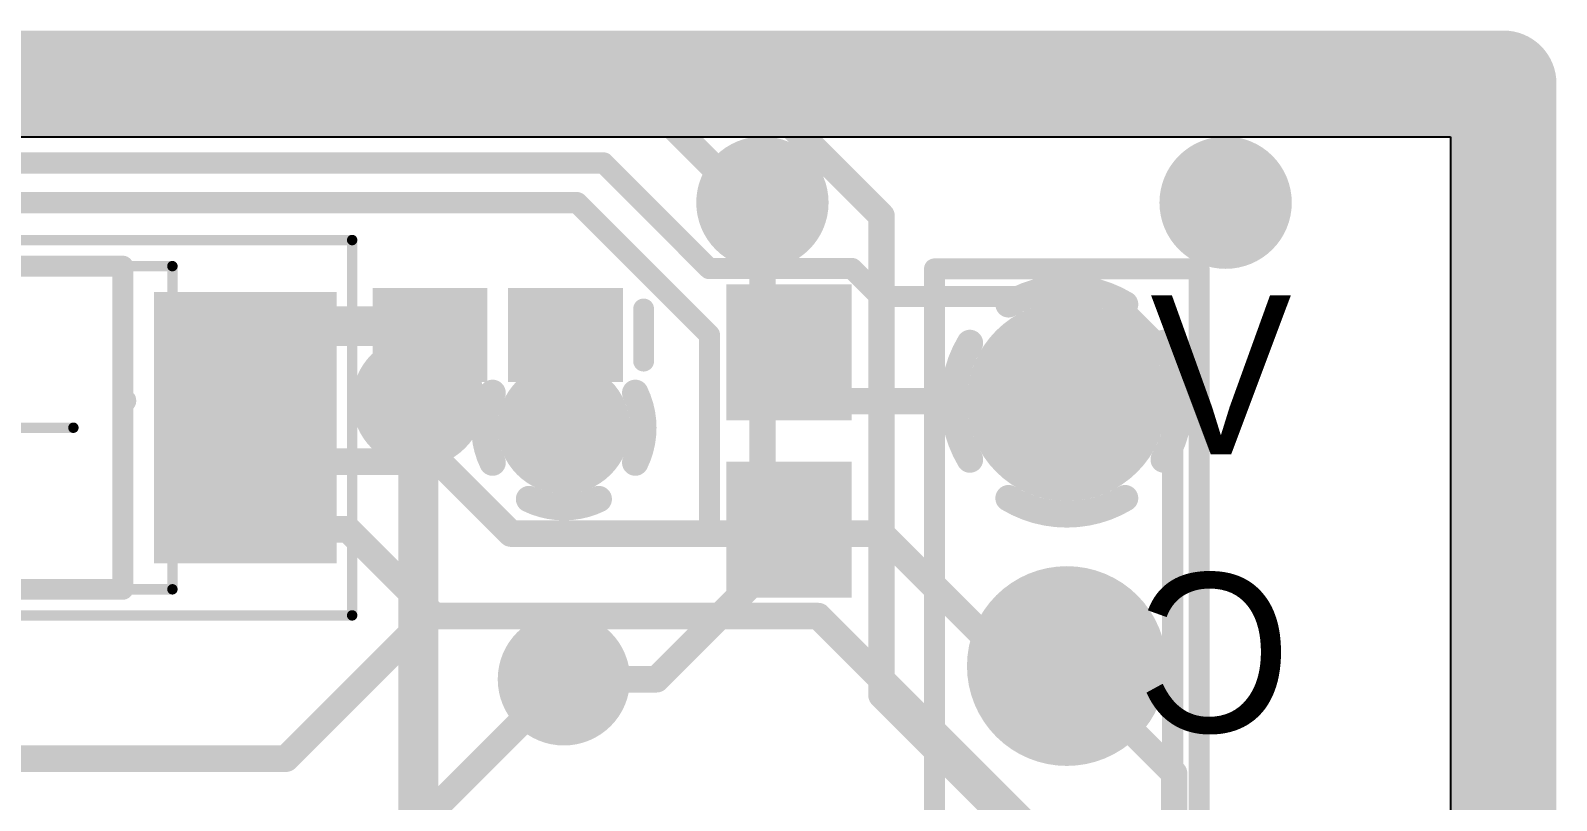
# Model space of a CAD drawing. Header units: millimetres. Extents: x 2.46 to 5.38, y 2.48 to 3.77.
# Drawn here: x 4.803 to 5.38, y 3.475 to 3.766 of the extents above; entities that cross this region are included whole.
import ezdxf

# ---------------------------------------------------------------- set-up
doc = ezdxf.new("R2010")
doc.units = ezdxf.units.MM
doc.header["$MEASUREMENT"] = 0
for name, color, linetype in [('BottomLayer', 5, 'Continuous'), ('BottomOverlay', 54, 'Continuous'), ('BottomSolder', 6, 'Continuous'), ('InternalPlane1', 76, 'Continuous'), ('InternalPlane2', 16, 'Continuous'), ('Mechanical1', 6, 'Continuous'), ('Mechanical13', 56, 'Continuous'), ('Mechanical15', 56, 'Continuous'), ('MultiLayer', 9, 'Continuous'), ('TopLayer', 1, 'Continuous'), ('TopOverlay', 2, 'Continuous'), ('TopPaste', 8, 'Continuous'), ('TopSolder', 216, 'Continuous')]:
    doc.layers.add(name, color=color, linetype=linetype)

msp = doc.modelspace()

# ---------------------------------------------------------------- linework, layer by layer
at = {"layer": 'BottomLayer'}
for points, const_width in [([(4.24826, 3.731), (5.09, 3.731)], 0.01), ([(5.09, 3.731), (5.125, 3.696)], 0.01), ([(5.08, 3.561), (5.08, 3.701)], 0.01), ([(5.125, 3.51494), (5.125, 3.696)], 0.01), ([(4.95, 3.451), (4.95, 3.626)], 0.015), ([(4.83941, 3.626), (4.83941, 3.62639)], 0.008), ([(5.04, 3.521), (5.08, 3.561)], 0.01), ([(5.195, 3.526), (5.23553, 3.48547)], 0.01), ([(5.005, 3.521), (5.04, 3.521)], 0.01), ([(5.125, 3.51494), (5.195, 3.44494)], 0.01), ([(5.23553, 3.40921), (5.23553, 3.48547)], 0.01)]:
    msp.add_lwpolyline(points, dxfattribs=dict(at, const_width=const_width))
for points, const_width in [([(5.0875, 3.731, 1), (5.0925, 3.731, 1)], 0.005), ([(5.0875, 3.731, 1), (5.0925, 3.731, 1)], 0.005), ([(5.245, 3.701, 1), (5.265, 3.701, 1)], 0.02), ([(5.0745, 3.701, 1), (5.0855, 3.701, 1)], 0.011), ([(5.0775, 3.701, 1), (5.0825, 3.701, 1)], 0.005), ([(5.1225, 3.696, 1), (5.1275, 3.696, 1)], 0.005), ([(5.1225, 3.696, 1), (5.1275, 3.696, 1)], 0.005), ([(5.18024, 3.626, 1), (5.20976, 3.626, 1)], 0.02953), ([(4.9445, 3.626, 1), (4.9555, 3.626, 1)], 0.011), ([(4.94625, 3.626, 1), (4.95375, 3.626, 1)], 0.0075), ([(4.83741, 3.62639, 1), (4.84141, 3.62639, 1)], 0.004), ([(4.83741, 3.626, 1), (4.84141, 3.626, 1)], 0.004), ([(4.9995, 3.616, 1), (5.0105, 3.616, 1)], 0.011), ([(5.0775, 3.561, 1), (5.0825, 3.561, 1)], 0.005), ([(5.0775, 3.561, 1), (5.0825, 3.561, 1)], 0.005), ([(5.18024, 3.526, 1), (5.20976, 3.526, 1)], 0.02953), ([(4.9995, 3.521, 1), (5.0105, 3.521, 1)], 0.011), ([(5.1925, 3.526, 1), (5.1975, 3.526, 1)], 0.005), ([(5.0025, 3.521, 1), (5.0075, 3.521, 1)], 0.005), ([(5.0375, 3.521, 1), (5.0425, 3.521, 1)], 0.005), ([(5.0375, 3.521, 1), (5.0425, 3.521, 1)], 0.005), ([(5.1225, 3.51494, 1), (5.1275, 3.51494, 1)], 0.005), ([(5.1225, 3.51494, 1), (5.1275, 3.51494, 1)], 0.005), ([(5.23303, 3.48547, 1), (5.23803, 3.48547, 1)], 0.005), ([(5.23303, 3.48547, 1), (5.23803, 3.48547, 1)], 0.005)]:
    msp.add_lwpolyline(points, format="xyb", close=True, dxfattribs=dict(at, const_width=const_width))
at = {"layer": 'BottomSolder'}
for points, const_width in [([(5.2425, 3.701, 1), (5.2675, 3.701, 1)], 0.025), ([(5.0725, 3.701, 1), (5.0875, 3.701, 1)], 0.015), ([(5.17824, 3.626, 1), (5.21176, 3.626, 1)], 0.03353), ([(4.9425, 3.626, 1), (4.9575, 3.626, 1)], 0.015), ([(4.9975, 3.616, 1), (5.0125, 3.616, 1)], 0.015), ([(5.17824, 3.526, 1), (5.21176, 3.526, 1)], 0.03353), ([(4.9975, 3.521, 1), (5.0125, 3.521, 1)], 0.015)]:
    msp.add_lwpolyline(points, format="xyb", close=True, dxfattribs=dict(at, const_width=const_width))
at = {"layer": 'InternalPlane1'}
for p, q in [((3.02457, 3.7259), (5.3399, 3.7259)), ((5.3399, 3.7259), (5.3399, 2.5161))]:
    msp.add_line(p, q, dxfattribs=at)
at = {"layer": 'InternalPlane1', "const_width": 0.04}
for points in [[(3.01625, 3.746), (5.36, 3.746)], [(5.36, 2.496), (5.36, 3.746)]]:
    msp.add_lwpolyline(points, dxfattribs=at)
at = {"layer": 'InternalPlane1'}
for points, const_width in [([(5.35, 3.746, 1), (5.37, 3.746, 1)], 0.02), ([(5.35, 3.746, 1), (5.37, 3.746, 1)], 0.02), ([(5.0675, 3.701, 1), (5.0925, 3.701, 1)], 0.025), ([(5.17614, 3.626, 1), (5.21386, 3.626, 1)], 0.03772), ([(4.9375, 3.626, 1), (4.9625, 3.626, 1)], 0.025), ([(4.98935, 3.64296, 1), (4.99435, 3.64296, 1)], 0.005), ([(5.01565, 3.64296, 1), (5.02065, 3.64296, 1)], 0.005), ([(4.97554, 3.62915, 1), (4.98054, 3.62915, 1)], 0.005), ([(5.02946, 3.62915, 1), (5.03446, 3.62915, 1)], 0.005), ([(4.97554, 3.60285, 1), (4.98054, 3.60285, 1)], 0.005), ([(5.02946, 3.60285, 1), (5.03446, 3.60285, 1)], 0.005), ([(4.98935, 3.58904, 1), (4.99435, 3.58904, 1)], 0.005), ([(5.01565, 3.58904, 1), (5.02065, 3.58904, 1)], 0.005), ([(5.17614, 3.526, 1), (5.21386, 3.526, 1)], 0.03772), ([(4.9925, 3.521, 1), (5.0175, 3.521, 1)], 0.025)]:
    msp.add_lwpolyline(points, format="xyb", close=True, dxfattribs=dict(at, const_width=const_width))
at = {"layer": 'InternalPlane1', "const_width": 0.01}
for points in [[(4.99185, 3.64296, -0.230868), (5.01815, 3.64296)], [(4.97804, 3.60285, -0.230868), (4.97804, 3.62915)], [(5.03196, 3.62915, -0.230868), (5.03196, 3.60285)], [(5.01815, 3.58904, -0.230868), (4.99185, 3.58904)]]:
    msp.add_lwpolyline(points, format="xyb", dxfattribs=at)
at = {"layer": 'InternalPlane2'}
for p, q in [((3.02457, 3.7259), (5.3399, 3.7259)), ((5.3399, 3.7259), (5.3399, 2.5161))]:
    msp.add_line(p, q, dxfattribs=at)
at = {"layer": 'InternalPlane2', "const_width": 0.04}
for points in [[(3.01625, 3.746), (5.36, 3.746)], [(5.36, 2.496), (5.36, 3.746)]]:
    msp.add_lwpolyline(points, dxfattribs=at)
at = {"layer": 'InternalPlane2'}
for points, const_width in [([(5.35, 3.746, 1), (5.37, 3.746, 1)], 0.02), ([(5.35, 3.746, 1), (5.37, 3.746, 1)], 0.02), ([(5.0675, 3.701, 1), (5.0925, 3.701, 1)], 0.025), ([(5.1705, 3.66261, 1), (5.1755, 3.66261, 1)], 0.005), ([(5.2145, 3.66261, 1), (5.2195, 3.66261, 1)], 0.005), ([(4.9375, 3.626, 1), (4.9625, 3.626, 1)], 0.025), ([(5.15589, 3.648, 1), (5.16089, 3.648, 1)], 0.005), ([(5.22912, 3.648, 1), (5.23412, 3.648, 1)], 0.005), ([(4.9925, 3.616, 1), (5.0175, 3.616, 1)], 0.025), ([(5.15589, 3.604, 1), (5.16089, 3.604, 1)], 0.005), ([(5.22912, 3.604, 1), (5.23412, 3.604, 1)], 0.005), ([(5.1705, 3.58938, 1), (5.1755, 3.58938, 1)], 0.005), ([(5.2145, 3.58938, 1), (5.2195, 3.58938, 1)], 0.005), ([(5.17614, 3.526, 1), (5.21386, 3.526, 1)], 0.03772), ([(4.9925, 3.521, 1), (5.0175, 3.521, 1)], 0.025)]:
    msp.add_lwpolyline(points, format="xyb", close=True, dxfattribs=dict(at, const_width=const_width))
at = {"layer": 'InternalPlane2', "const_width": 0.01}
for points in [[(5.173, 3.66261, -0.277325), (5.217, 3.66261)], [(5.15839, 3.604, -0.277325), (5.15839, 3.648)], [(5.23162, 3.648, -0.277325), (5.23162, 3.604)], [(5.217, 3.58938, -0.277325), (5.173, 3.58938)]]:
    msp.add_lwpolyline(points, format="xyb", dxfattribs=at)
at = {"layer": 'Mechanical1', "const_width": 0.01}
for points in [[(3.01625, 3.746), (5.36, 3.746)], [(5.36, 2.496), (5.36, 3.746)]]:
    msp.add_lwpolyline(points, dxfattribs=at)
at = {"layer": 'Mechanical1', "const_width": 0.005}
msp.add_lwpolyline([(5.3575, 3.746, 1), (5.3625, 3.746, 1)], format="xyb", close=True, dxfattribs=at)
msp.add_lwpolyline([(5.3575, 3.746, 1), (5.3625, 3.746, 1)], format="xyb", close=True, dxfattribs=at)
at = {"layer": 'Mechanical13', "const_width": 0.00394}
for points in [[(4.74291, 3.67702), (4.85709, 3.67702)], [(4.85709, 3.55498), (4.85709, 3.67702)], [(4.74291, 3.55498), (4.85709, 3.55498)]]:
    msp.add_lwpolyline(points, dxfattribs=at)
at = {"layer": 'Mechanical13', "const_width": 0.00197}
for points in [[(4.8561, 3.67702, 1), (4.85807, 3.67702, 1)], [(4.8561, 3.67702, 1), (4.85807, 3.67702, 1)], [(4.8561, 3.55498, 1), (4.85807, 3.55498, 1)], [(4.8561, 3.55498, 1), (4.85807, 3.55498, 1)]]:
    msp.add_lwpolyline(points, format="xyb", close=True, dxfattribs=at)
at = {"layer": 'Mechanical15', "const_width": 0.00394}
for points in [[(4.675, 3.68687), (4.925, 3.68687)], [(4.925, 3.54513), (4.925, 3.68687)], [(4.78032, 3.616), (4.81969, 3.616)], [(4.675, 3.54513), (4.925, 3.54513)]]:
    msp.add_lwpolyline(points, dxfattribs=at)
at = {"layer": 'Mechanical15', "const_width": 0.00197}
for points in [[(4.92402, 3.68687, 1), (4.92598, 3.68687, 1)], [(4.92402, 3.68687, 1), (4.92598, 3.68687, 1)], [(4.8187, 3.616, 1), (4.82067, 3.616, 1)], [(4.92402, 3.54513, 1), (4.92598, 3.54513, 1)], [(4.92402, 3.54513, 1), (4.92598, 3.54513, 1)]]:
    msp.add_lwpolyline(points, format="xyb", close=True, dxfattribs=at)
at = {"layer": 'MultiLayer'}
for points, const_width in [([(5.0745, 3.701, 1), (5.0855, 3.701, 1)], 0.011), ([(5.18024, 3.626, 1), (5.20976, 3.626, 1)], 0.02953), ([(4.9445, 3.626, 1), (4.9555, 3.626, 1)], 0.011), ([(4.9995, 3.616, 1), (5.0105, 3.616, 1)], 0.011), ([(5.18024, 3.526, 1), (5.20976, 3.526, 1)], 0.02953), ([(4.9995, 3.521, 1), (5.0105, 3.521, 1)], 0.011)]:
    msp.add_lwpolyline(points, format="xyb", close=True, dxfattribs=dict(at, const_width=const_width))
at = {"layer": 'TopLayer'}
for points, const_width in [([(3.21847, 3.731), (5.045, 3.731)], 0.01), ([(5.045, 3.731), (5.08, 3.696)], 0.01), ([(3.95, 3.716), (5.02, 3.716)], 0.008), ([(5.02, 3.716), (5.05988, 3.67612)], 0.008), ([(3.96, 3.701), (5.01, 3.701)], 0.008), ([(5.01, 3.701), (5.06, 3.651)], 0.008), ([(5.05988, 3.67612), (5.11383, 3.67612)], 0.008), ([(5.11383, 3.67612), (5.12442, 3.66553)], 0.008), ([(5.12442, 3.66553), (5.21137, 3.66553)], 0.008), ([(5.21137, 3.66553), (5.235, 3.6419)], 0.008), ([(4.88465, 3.65439), (4.95, 3.65439)], 0.015), ([(5.00559, 3.616), (5.00559, 3.65041)], 0.01), ([(4.95, 3.626), (4.95, 3.64659)], 0.015), ([(5.06, 3.576), (5.06, 3.651)], 0.008), ([(5.09, 3.64446), (5.10847, 3.626)], 0.01), ([(5.235, 3.466), (5.235, 3.6419)], 0.008), ([(5.10847, 3.626), (5.195, 3.626)], 0.01), ([(4.88465, 3.6032), (4.9578, 3.6032)], 0.01), ([(4.9578, 3.6032), (4.985, 3.576)], 0.01), ([(4.88465, 3.57761), (4.92339, 3.57761)], 0.01), ([(4.92339, 3.57761), (4.955, 3.546)], 0.01), ([(4.985, 3.576), (5.125, 3.576)], 0.01), ([(5.125, 3.576), (5.175, 3.526)], 0.01), ([(4.9, 3.491), (4.955, 3.546)], 0.01), ([(4.955, 3.546), (4.95612, 3.54488)], 0.01), ([(4.95612, 3.54488), (5.10112, 3.54488)], 0.01), ([(5.10112, 3.54488), (5.195, 3.451)], 0.01), ([(5.175, 3.526), (5.195, 3.526)], 0.01), ([(4.925, 3.441), (5.005, 3.521)], 0.01), ([(4.72, 3.491), (4.9, 3.491)], 0.01)]:
    msp.add_lwpolyline(points, dxfattribs=dict(at, const_width=const_width))
for points, const_width in [([(5.0425, 3.731, 1), (5.0475, 3.731, 1)], 0.005), ([(5.0425, 3.731, 1), (5.0475, 3.731, 1)], 0.005), ([(5.018, 3.716, 1), (5.022, 3.716, 1)], 0.004), ([(5.018, 3.716, 1), (5.022, 3.716, 1)], 0.004), ([(5.245, 3.701, 1), (5.265, 3.701, 1)], 0.02), ([(5.0745, 3.701, 1), (5.0855, 3.701, 1)], 0.011), ([(5.008, 3.701, 1), (5.012, 3.701, 1)], 0.004), ([(5.008, 3.701, 1), (5.012, 3.701, 1)], 0.004), ([(5.0775, 3.696, 1), (5.0825, 3.696, 1)], 0.005), ([(5.05788, 3.67612, 1), (5.06188, 3.67612, 1)], 0.004), ([(5.05788, 3.67612, 1), (5.06188, 3.67612, 1)], 0.004), ([(5.11183, 3.67612, 1), (5.11583, 3.67612, 1)], 0.004), ([(5.11183, 3.67612, 1), (5.11583, 3.67612, 1)], 0.004), ([(5.12242, 3.66553, 1), (5.12642, 3.66553, 1)], 0.004), ([(5.12242, 3.66553, 1), (5.12642, 3.66553, 1)], 0.004), ([(5.20937, 3.66553, 1), (5.21337, 3.66553, 1)], 0.004), ([(5.20937, 3.66553, 1), (5.21337, 3.66553, 1)], 0.004), ([(4.8809, 3.65439, 1), (4.8884, 3.65439, 1)], 0.0075), ([(4.94625, 3.65439, 1), (4.95375, 3.65439, 1)], 0.0075), ([(5.00309, 3.65041, 1), (5.00809, 3.65041, 1)], 0.005), ([(5.18024, 3.626, 1), (5.20976, 3.626, 1)], 0.02953), ([(4.94625, 3.64659, 1), (4.95375, 3.64659, 1)], 0.0075), ([(5.058, 3.651, 1), (5.062, 3.651, 1)], 0.004), ([(5.058, 3.651, 1), (5.062, 3.651, 1)], 0.004), ([(5.0875, 3.64446, 1), (5.0925, 3.64446, 1)], 0.005), ([(5.233, 3.6419, 1), (5.237, 3.6419, 1)], 0.004), ([(5.233, 3.6419, 1), (5.237, 3.6419, 1)], 0.004), ([(4.9445, 3.626, 1), (4.9555, 3.626, 1)], 0.011), ([(4.94625, 3.626, 1), (4.95375, 3.626, 1)], 0.0075), ([(4.9995, 3.616, 1), (5.0105, 3.616, 1)], 0.011), ([(5.10597, 3.626, 1), (5.11097, 3.626, 1)], 0.005), ([(5.10597, 3.626, 1), (5.11097, 3.626, 1)], 0.005), ([(5.1925, 3.626, 1), (5.1975, 3.626, 1)], 0.005), ([(5.00309, 3.616, 1), (5.00809, 3.616, 1)], 0.005), ([(4.88215, 3.6032, 1), (4.88715, 3.6032, 1)], 0.005), ([(4.9553, 3.6032, 1), (4.9603, 3.6032, 1)], 0.005), ([(4.9553, 3.6032, 1), (4.9603, 3.6032, 1)], 0.005), ([(4.88215, 3.57761, 1), (4.88715, 3.57761, 1)], 0.005), ([(4.92089, 3.57761, 1), (4.92589, 3.57761, 1)], 0.005), ([(4.92089, 3.57761, 1), (4.92589, 3.57761, 1)], 0.005), ([(4.9825, 3.576, 1), (4.9875, 3.576, 1)], 0.005), ([(4.9825, 3.576, 1), (4.9875, 3.576, 1)], 0.005), ([(5.1225, 3.576, 1), (5.1275, 3.576, 1)], 0.005), ([(5.1225, 3.576, 1), (5.1275, 3.576, 1)], 0.005), ([(5.058, 3.576, 1), (5.062, 3.576, 1)], 0.004), ([(5.18024, 3.526, 1), (5.20976, 3.526, 1)], 0.02953), ([(4.9525, 3.546, 1), (4.9575, 3.546, 1)], 0.005), ([(4.9525, 3.546, 1), (4.9575, 3.546, 1)], 0.005), ([(4.9525, 3.546, 1), (4.9575, 3.546, 1)], 0.005), ([(4.95362, 3.54488, 1), (4.95862, 3.54488, 1)], 0.005), ([(4.95362, 3.54488, 1), (4.95862, 3.54488, 1)], 0.005), ([(5.09862, 3.54488, 1), (5.10362, 3.54488, 1)], 0.005), ([(5.09862, 3.54488, 1), (5.10362, 3.54488, 1)], 0.005), ([(4.9995, 3.521, 1), (5.0105, 3.521, 1)], 0.011), ([(5.1725, 3.526, 1), (5.1775, 3.526, 1)], 0.005), ([(5.1725, 3.526, 1), (5.1775, 3.526, 1)], 0.005), ([(5.1925, 3.526, 1), (5.1975, 3.526, 1)], 0.005), ([(5.0025, 3.521, 1), (5.0075, 3.521, 1)], 0.005), ([(4.8975, 3.491, 1), (4.9025, 3.491, 1)], 0.005), ([(4.8975, 3.491, 1), (4.9025, 3.491, 1)], 0.005)]:
    msp.add_lwpolyline(points, format="xyb", close=True, dxfattribs=dict(at, const_width=const_width))
for points in [[(4.91516, 3.64553), (4.91516, 3.66324), (4.85413, 3.64553), (4.85413, 3.66324)], [(4.93669, 3.66478), (4.93669, 3.63722), (4.97213, 3.66478), (4.97213, 3.63722)], [(4.98787, 3.66478), (4.98787, 3.63722), (5.02331, 3.66478), (5.02331, 3.63722)], [(5.10969, 3.66612), (5.07032, 3.66612), (5.10969, 3.62281), (5.07032, 3.62281)], [(4.91516, 3.61994), (4.91516, 3.63765), (4.85413, 3.61994), (4.85413, 3.63765)], [(4.91516, 3.59435), (4.91516, 3.61206), (4.85413, 3.59435), (4.85413, 3.61206)], [(5.10969, 3.59919), (5.07032, 3.59919), (5.10969, 3.55588), (5.07032, 3.55588)], [(4.91516, 3.56876), (4.91516, 3.58647), (4.85413, 3.56876), (4.85413, 3.58647)]]:
    msp.add_solid(points, dxfattribs=at)
at = {"layer": 'TopOverlay', "const_width": 0.00787}
for points in [[(4.76161, 3.67702), (4.83839, 3.67702)], [(4.83839, 3.55498), (4.83839, 3.67702)], [(5.145, 3.276), (5.145, 3.676)], [(5.145, 3.676), (5.245, 3.676)], [(5.245, 3.276), (5.245, 3.676)], [(5.03512, 3.64116), (5.03512, 3.66084)], [(4.76161, 3.55498), (4.83839, 3.55498)]]:
    msp.add_lwpolyline(points, dxfattribs=at)
at = {"layer": 'TopOverlay', "const_width": 0.00394}
for points in [[(4.83642, 3.67702, 1), (4.84035, 3.67702, 1)], [(4.83642, 3.67702, 1), (4.84035, 3.67702, 1)], [(5.14303, 3.676, 1), (5.14697, 3.676, 1)], [(5.14303, 3.676, 1), (5.14697, 3.676, 1)], [(5.24303, 3.676, 1), (5.24697, 3.676, 1)], [(5.24303, 3.676, 1), (5.24697, 3.676, 1)], [(5.03315, 3.66084, 1), (5.03709, 3.66084, 1)], [(5.03315, 3.64116, 1), (5.03709, 3.64116, 1)], [(4.83642, 3.55498, 1), (4.84035, 3.55498, 1)], [(4.83642, 3.55498, 1), (4.84035, 3.55498, 1)]]:
    msp.add_lwpolyline(points, format="xyb", close=True, dxfattribs=at)
at = {"layer": 'TopPaste'}
for points in [[(4.91516, 3.64553), (4.91516, 3.66324), (4.85413, 3.64553), (4.85413, 3.66324)], [(4.93669, 3.66478), (4.93669, 3.63722), (4.97213, 3.66478), (4.97213, 3.63722)], [(4.98787, 3.66478), (4.98787, 3.63722), (5.02331, 3.66478), (5.02331, 3.63722)], [(5.10969, 3.66612), (5.07032, 3.66612), (5.10969, 3.62281), (5.07032, 3.62281)], [(4.91516, 3.61994), (4.91516, 3.63765), (4.85413, 3.61994), (4.85413, 3.63765)], [(4.91516, 3.59435), (4.91516, 3.61206), (4.85413, 3.59435), (4.85413, 3.61206)], [(5.10969, 3.59919), (5.07032, 3.59919), (5.10969, 3.55588), (5.07032, 3.55588)], [(4.91516, 3.56876), (4.91516, 3.58647), (4.85413, 3.56876), (4.85413, 3.58647)]]:
    msp.add_solid(points, dxfattribs=at)
at = {"layer": 'TopSolder'}
for points, const_width in [([(5.2425, 3.701, 1), (5.2675, 3.701, 1)], 0.025), ([(5.0725, 3.701, 1), (5.0875, 3.701, 1)], 0.015), ([(5.17824, 3.626, 1), (5.21176, 3.626, 1)], 0.03353), ([(4.9425, 3.626, 1), (4.9575, 3.626, 1)], 0.015), ([(4.9975, 3.616, 1), (5.0125, 3.616, 1)], 0.015), ([(5.17824, 3.526, 1), (5.21176, 3.526, 1)], 0.03353), ([(4.9975, 3.521, 1), (5.0125, 3.521, 1)], 0.015)]:
    msp.add_lwpolyline(points, format="xyb", close=True, dxfattribs=dict(at, const_width=const_width))
for points in [[(4.91916, 3.64153), (4.91916, 3.66724), (4.85013, 3.64153), (4.85013, 3.66724)], [(4.93269, 3.66878), (4.93269, 3.63322), (4.97613, 3.66878), (4.97613, 3.63322)], [(4.98387, 3.66878), (4.98387, 3.63322), (5.02731, 3.66878), (5.02731, 3.63322)], [(5.11369, 3.67012), (5.06632, 3.67012), (5.11369, 3.61881), (5.06632, 3.61881)], [(4.91916, 3.61594), (4.91916, 3.64165), (4.85013, 3.61594), (4.85013, 3.64165)], [(4.91916, 3.59035), (4.91916, 3.61606), (4.85013, 3.59035), (4.85013, 3.61606)], [(5.11369, 3.60319), (5.06632, 3.60319), (5.11369, 3.55188), (5.06632, 3.55188)], [(4.91916, 3.56476), (4.91916, 3.59047), (4.85013, 3.56476), (4.85013, 3.59047)]]:
    msp.add_solid(points, dxfattribs=at)

# ---------------------------------------------------------------- texts
at = {"layer": 'BottomOverlay', "text_generation_flag": 2}
for s, p in [('V', (5.28, 3.606)), ('C', (5.28, 3.501))]:
    msp.add_text(s, height=0.06, dxfattribs=at).set_placement(p)

doc.saveas('drawing.dxf')
